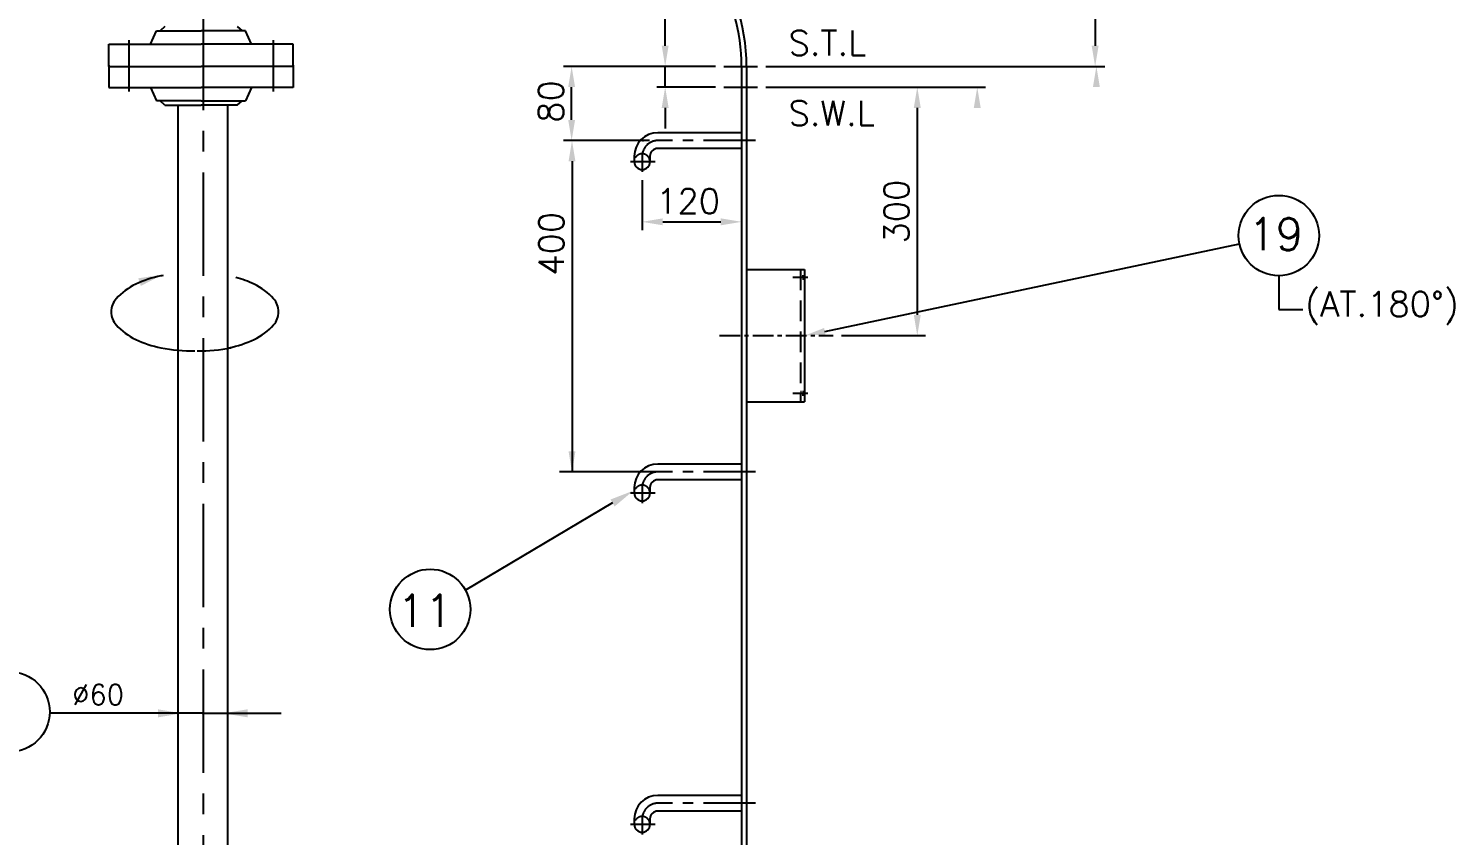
# Model space of a CAD drawing. Extents: x -31592 to 52943, y -66971 to 88202.
# Drawn here: x 1182 to 2903, y 3486 to 4461 of the extents above; entities that cross this region are included whole.
import ezdxf

# ---------------------------------------------------------------- set-up
doc = ezdxf.new("R2010")
doc.units = 0
doc.header["$LTSCALE"] = 100
doc.header["$MEASUREMENT"] = 0
for name, pattern in [('CADRA_SOLID', [0]), ('CENTER', [2, 1.25, -0.25, 0.25, -0.25]), ('CENTER2', [1.125, 0.75, -0.125, 0.125, -0.125]), ('HIDDEN', [0.375, 0.25, -0.125])]:
    doc.linetypes.add(name, pattern=pattern)
doc.layers.get('0').update_dxf_attribs({"linetype": 'CONTINUOUS'})
for name, color, linetype in [('1', 1, 'CENTER'), ('2', 2, 'HIDDEN'), ('29', 4, 'CADRA_SOLID'), ('4', 4, 'CONTINUOUS'), ('CENTER', 1, 'CENTER'), ('HIDDEN', 2, 'HIDDEN')]:
    doc.layers.add(name, color=color, linetype=linetype)
doc.styles.add('ROMANS', font='romans.shx')
doc.dimstyles.get("Standard").update_dxf_attribs({"dimscale": 10, "dimtxt": 3, "dimasz": 2.5, "dimexe": 1, "dimexo": 1, "dimgap": 1, "dimtad": 1, "dimdec": 1, "dimzin": 0, "dimdsep": 46, "dimtxsty": 'ROMANS', "dimcen": 1, "dimclrd": 256, "dimclre": 256, "dimclrt": 256, "dimadec": 0, "dimazin": 0, "dimtfac": 1, "dimtdec": 1, "dimtmove": 0, "dimatfit": 3, "dimfxl": 1, "dimtolj": 1, "dimtzin": 0, "dimlwd": -1, "dimlwe": -1, "dimarcsym": 0})

# ---------------------------------------------------------------- blocks, each defined once
blk = doc.blocks.new('*D104')
at = {"layer": '4', "linetype": 'Continuous', "transparency": 16777216}
for p, q in [((2072, 4389.9), (2264.9, 4389.9)), ((2254.9, 4364.9), (2254.9, 4114.9)), ((2163.4, 4089.9), (2264.9, 4089.9))]:
    blk.add_line(p, q, dxfattribs=at)
for points in [[(2250.7, 4364.9), (2259.1, 4364.9), (2254.9, 4389.9)], [(2250.7, 4114.9), (2259.1, 4114.9), (2254.9, 4089.9)]]:
    blk.add_solid(points, dxfattribs=at)
at = {"layer": '4', "linetype": 'Continuous', "lineweight": -2, "transparency": 16777216, "insert": (2229.9, 4239.7), "char_height": 30, "attachment_point": 5, "rotation": 90, "style": 'ROMANS'}
blk.add_mtext('\\A1;300', dxfattribs=at)

msp = doc.modelspace()

# ---------------------------------------------------------------- linework, layer by layer
at = {"lineweight": -2}
for p, q in [((1329.56, 4441.71), (1336.91, 4457.89)), ((1336.91, 4457.89), (1390.53, 4457.89)), ((1346.93, 4463.06), (1341.04, 4457.89)), ((1444.15, 4457.89), (1390.53, 4457.89)), ((1434.14, 4463.06), (1440.02, 4457.89)), ((1451.5, 4441.71), (1444.15, 4457.89)), ((1279.14, 4441.71), (1390.53, 4441.71)), ((1279.14, 4414.89), (1279.14, 4441.71)), ((1501.92, 4441.71), (1390.53, 4441.71)), ((1501.92, 4414.89), (1501.92, 4441.71)), ((1279.14, 4416.32), (1279.14, 4389.5)), ((1279.14, 4414.89), (1390.53, 4414.89)), ((1501.92, 4414.89), (1390.53, 4414.89)), ((1501.92, 4416.32), (1501.92, 4389.5)), ((1279.14, 4389.5), (1390.53, 4389.5)), ((1329.56, 4389.5), (1336.91, 4373.32)), ((1501.92, 4389.5), (1390.53, 4389.5)), ((1451.5, 4389.5), (1444.15, 4373.32)), ((1390.53, 4373.32), (1336.91, 4373.32)), ((1346.93, 4368.15), (1341.04, 4373.32)), ((1390.53, 4373.32), (1444.15, 4373.32)), ((1434.14, 4368.15), (1440.02, 4373.32)), ((1362.57, 4368.15), (1362.57, 3167.48)), ((1422.57, 4368.15), (1422.57, 3167.48)), ((2042.82, 4334.89), (1941.82, 4334.89)), ((2042.82, 4315.89), (1941.82, 4315.89)), ((2042.82, 3934.89), (1941.82, 3934.89)), ((2042.82, 3915.89), (1941.82, 3915.89)), ((2042.82, 3534.89), (1941.82, 3534.89)), ((2042.82, 3515.89), (1941.82, 3515.89))]:
    msp.add_line(p, q, dxfattribs=at)
at = {"color": 2, "lineweight": -2}
for p, q in [((2021.49, 4414.89), (2062.04, 4414.89)), ((2021.49, 4389.89), (2062.04, 4389.89))]:
    msp.add_line(p, q, dxfattribs=at)
at = {"color": 7, "lineweight": -2}
for p, q in [((2042.82, 4414.93), (2042.82, 1316.86)), ((2048.82, 4414.93), (2048.82, 1316.86)), ((1913.32, 4306.39), (1913.32, 4299.89)), ((1932.32, 4306.39), (1932.32, 4299.89)), ((1913.32, 3906.39), (1913.32, 3899.89)), ((1932.32, 3906.39), (1932.32, 3899.89)), ((1913.32, 3506.39), (1913.32, 3499.89)), ((1932.32, 3506.39), (1932.32, 3499.89))]:
    msp.add_line(p, q, dxfattribs=at)
at = {"linetype": 'Continuous', "lineweight": -2}
for p, q in [((2048.82, 4169.89), (2118.82, 4169.89)), ((2118.82, 4169.89), (2118.82, 4009.89)), ((2048.82, 4009.89), (2118.82, 4009.89))]:
    msp.add_line(p, q, dxfattribs=at)
at = {"color": 4, "linetype": 'ByBlock', "lineweight": -2}
for q in [(1207.9, 3633.95), (1487.36, 3633.95)]:
    msp.add_line((1391.76, 3633.95), q, dxfattribs=at)
at = {"color": 7, "lineweight": -2}
for radius, end in [(224.51, 62.79018), (230.51, 37.57869)]:
    msp.add_arc((1818.31, 4414.93), radius, 0, end, dxfattribs=at)
at = {"lineweight": -2}
for centre, radius, start, end in [((1941.82, 4306.39), 28.5, 90, 180), ((1923.82, 4324.39), 1, 90, 180), ((1941.82, 4306.39), 9.5, 90, 180), ((1922.82, 4299.89), 9.5, 180, 0), ((1941.82, 3906.39), 28.5, 90, 180), ((1941.82, 3906.39), 9.5, 90, 180), ((1922.82, 3899.89), 9.5, 180, 0), ((1941.82, 3506.39), 28.5, 90, 180), ((1941.82, 3506.39), 9.5, 90, 180), ((1922.82, 3499.89), 9.5, 180, 0)]:
    msp.add_arc(centre, radius, start, end, dxfattribs=at)
at = {"color": 4, "linetype": 'ByBlock', "lineweight": -2}
for points in [[(1338.43, 3638.81), (1338.43, 3629.1), (1367.57, 3633.95)], [(1446.7, 3638.81), (1446.7, 3629.1), (1417.57, 3633.95)]]:
    msp.add_solid(points, dxfattribs=at)
at = {"layer": '1', "lineweight": -2}
for p, q in [((1303.32, 4446.58), (1303.32, 4384.61)), ((1477.74, 4446.58), (1477.74, 4384.61))]:
    msp.add_line(p, q, dxfattribs=at)
at = {"layer": '1', "color": 1, "lineweight": -2, "ltscale": 0.5}
for p, q in [((2059.55, 4325.39), (1941.82, 4325.39)), ((1922.82, 4306.39), (1922.82, 4287.51)), ((1938.57, 4299.89), (1908.82, 4299.89)), ((2059.55, 3925.39), (1941.82, 3925.39)), ((1922.82, 3906.39), (1922.82, 3887.51)), ((1938.57, 3899.89), (1908.82, 3899.89)), ((2059.55, 3525.39), (1941.82, 3525.39)), ((1938.57, 3499.89), (1908.82, 3499.89)), ((1922.82, 3506.39), (1922.82, 3487.51))]:
    msp.add_line(p, q, dxfattribs=at)
at = {"layer": '1', "linetype": 'CENTER', "lineweight": -2, "ltscale": 0.2}
msp.add_line((2016.29, 4089.89), (2153.35, 4089.89), dxfattribs=at)
at = {"layer": '1', "color": 1, "lineweight": -2, "ltscale": 0.5}
for centre in [(1941.82, 4306.39), (1941.82, 3906.39), (1941.82, 3506.39)]:
    msp.add_arc(centre, 19, 90, 180, dxfattribs=at)
at = {"layer": '2', "linetype": 'HIDDEN', "lineweight": -2}
msp.add_line((2113.82, 4169.89), (2113.82, 4009.89), dxfattribs=at)
at = {"layer": '29', "lineweight": -2}
for p, q in [((2469.54, 4714.89), (2469.54, 4439.89)), ((1950.65, 4439.89), (1950.65, 4554.89)), ((2011.49, 4414.89), (1827.78, 4414.89)), ((2011.49, 4414.89), (1940.65, 4414.89)), ((1950.65, 4389.89), (1950.65, 4414.89)), ((2072.04, 4414.89), (2479.54, 4414.89)), ((2072.04, 4414.89), (2481.06, 4414.89)), ((1837.78, 4350.39), (1837.78, 4389.89)), ((2011.49, 4389.89), (1940.65, 4389.89)), ((2072.04, 4389.89), (2337.29, 4389.89)), ((1950.65, 4364.89), (1950.65, 4339.89)), ((1931.82, 4325.39), (1827.78, 4325.39)), ((1931.82, 4325.39), (1828.22, 4325.39)), ((1838.22, 4300.39), (1838.22, 3925.39)), ((1922.82, 4277.51), (1922.82, 4217.29)), ((2042.82, 4277.51), (2042.82, 4217.29)), ((1947.82, 4227.29), (2017.82, 4227.29)), ((1941.82, 3925.39), (1823.03, 3925.39))]:
    msp.add_line(p, q, dxfattribs=at)
for points in [[(1946.48, 4439.89), (1954.82, 4439.89), (1950.65, 4414.89)], [(2465.37, 4439.89), (2473.71, 4439.89), (2469.54, 4414.89)], [(1833.62, 4389.89), (1841.95, 4389.89), (1837.78, 4414.89)], [(2466.89, 4389.89), (2475.22, 4389.89), (2471.06, 4414.89)], [(1946.48, 4364.89), (1954.82, 4364.89), (1950.65, 4389.89)], [(2323.12, 4364.89), (2331.46, 4364.89), (2327.29, 4389.89)], [(1833.62, 4350.39), (1841.95, 4350.39), (1837.78, 4325.39)], [(1834.05, 4300.39), (1842.39, 4300.39), (1838.22, 4325.39)], [(1947.82, 4231.46), (1947.82, 4223.12), (1922.82, 4227.29)], [(2017.82, 4231.46), (2017.82, 4223.12), (2042.82, 4227.29)], [(1834.05, 3950.39), (1842.39, 3950.39), (1838.22, 3925.39)]]:
    msp.add_solid(points, dxfattribs=at)
at = {"layer": '4', "color": 7, "lineweight": -2}
for p in [(1346.93, 4368.15), (1434.14, 4368.15)]:
    msp.add_line(p, (1390.53, 4368.15), dxfattribs=at)
at = {"layer": '4', "color": 1, "linetype": 'CENTER2', "lineweight": -2, "ltscale": 20}
for p, q in [((2122.81, 4159.89), (2104.81, 4159.89)), ((2122.81, 4019.89), (2104.81, 4019.89))]:
    msp.add_line(p, q, dxfattribs=at)
at = {"layer": '4', "linetype": 'Continuous', "lineweight": -2}
for p, q in [((2691.19, 4162.13), (2691.19, 4121.31)), ((2691.19, 4121.31), (2720.34, 4121.31))]:
    msp.add_line(p, q, dxfattribs=at)
at = {"layer": '4', "lineweight": -2}
msp.add_line((1887.21, 3887.91), (1709.67, 3782.77), dxfattribs=at)
at = {"layer": '4', "linetype": 'Continuous', "lineweight": -2}
msp.add_lwpolyline([(2143.28, 4095.06), (2643.67, 4200.66)], dxfattribs=at)
at = {"layer": '4', "lineweight": -2}
for centre in [(2691.19, 4210.69), (1667.1, 3759.4), (1159.37, 3635.7)]:
    msp.add_circle(centre, 48.56, dxfattribs=at)
at = {"layer": '4', "linetype": 'HIDDEN', "lineweight": -2}
for centre in [(1922.82, 4299.89), (1922.82, 3899.89), (1922.82, 3499.89)]:
    msp.add_arc(centre, 9.5, 0, 180, dxfattribs=at)
at = {"layer": '4', "lineweight": -2}
for centre, radius, start, end in [((1342.51, 4086.24), 72.64, 115.06557, 138.47074), ((1367, 4033.87), 130.45, 100.964, 115.06557), ((1383.15, 3950.51), 215.37, 100.2957, 100.964), ((1399.3, 4033.87), 130.45, 64.93443, 75.2291), ((1423.79, 4086.24), 72.64, 41.52926, 64.93443), ((1305.93, 4118.64), 23.78, 138.47074, 180), ((1460.37, 4118.64), 23.78, 0, 41.52926), ((1305.93, 4118.64), 23.78, 180, 221.52926), ((1460.37, 4118.64), 23.78, 318.47074, 0), ((1342.51, 4151.04), 72.64, 221.52926, 244.93443), ((1423.79, 4151.04), 72.64, 295.06557, 318.47074), ((1367, 4203.41), 130.45, 244.93443, 259.036), ((1399.3, 4203.41), 130.45, 280.964, 295.06557), ((1383.15, 4286.77), 215.37, 259.036, 270), ((1385.85, 4286.77), 215.37, 270, 280.964)]:
    msp.add_arc(centre, radius, start, end, dxfattribs=at)
for points in [[(1314.86, 4159.1), (1317.89, 4149.87), (1344.06, 4163.57)], [(1884.73, 3892.08), (1889.68, 3883.73), (1912.28, 3902.75)]]:
    msp.add_solid(points, dxfattribs=at)
at = {"layer": '4', "linetype": 'Continuous', "lineweight": -2}
msp.add_solid([(2144.14, 4090.98), (2118.82, 4089.89), (2142.42, 4099.13)], dxfattribs=at)
at = {"layer": 'CENTER', "lineweight": -2}
msp.add_line((1393.28, 5487.02), (1393.28, 923.75), dxfattribs=at)
at = {"layer": 'HIDDEN', "linetype": 'HIDDEN', "lineweight": -2, "ltscale": 0.1}
for p, q in [((2118.4, 4161.89), (2113.02, 4161.89)), ((2118.4, 4161.49), (2113.02, 4161.49)), ((2118.82, 4158.29), (2113.82, 4158.29)), ((2118.82, 4157.89), (2113.82, 4157.89)), ((2118.4, 4018.29), (2113.02, 4018.29)), ((2118.4, 4017.89), (2113.02, 4017.89)), ((2118.82, 4021.89), (2113.82, 4021.89)), ((2118.82, 4021.49), (2113.82, 4021.49))]:
    msp.add_line(p, q, dxfattribs=at)

# ---------------------------------------------------------------- texts
at = {"layer": '1', "color": 4, "lineweight": -2, "style": 'ROMANS'}
for s, p in [('S.T.L', (2099.56, 4428.28)), ('S.W.L', (2099.56, 4343.47))]:
    msp.add_text(s, height=30, dxfattribs=at).set_placement(p)
at = {"layer": '29', "lineweight": -2, "char_height": 30, "attachment_point": 5, "rotation": 90, "style": 'ROMANS'}
for s, insert in [('\\A1;80', (1812.78, 4372.55)), ('400', (1813.22, 4200.74))]:
    msp.add_mtext(s, dxfattribs=dict(at, insert=insert))
at = {"layer": '29', "lineweight": -2, "insert": (1978.35, 4252.29), "char_height": 30, "attachment_point": 5, "style": 'ROMANS'}
msp.add_mtext('\\A1;120', dxfattribs=at)
at = {"layer": '4', "color": 7, "lineweight": -2, "style": 'ROMANS'}
for s, p in [('19', (2654.14, 4192.92)), ('11', (1627.41, 3738.51))]:
    msp.add_text(s, height=38.85, dxfattribs=at).set_placement(p)
at = {"layer": '4', "lineweight": -2, "style": 'ROMANS'}
for s, height, p in [('(AT.180%%D)', 30, (2723.19, 4113.13)), ('%%c60', 24.281, (1235.14, 3644.37))]:
    msp.add_text(s, height=height, dxfattribs=at).set_placement(p)

# ---------------------------------------------------------------- dimensions: what is measured, and where the dimension line sits
at = {"layer": '4', "linetype": 'Continuous', "lineweight": -2}
dim = msp.add_linear_dim(base=(2254.9, 4089.89), p1=(2062.04, 4389.89), p2=(2153.35, 4089.89), angle=90, text='300', dimstyle='Standard', dxfattribs=at)
dim.commit()
dim.dimension.update_dxf_attribs({"geometry": '*D104', "text_midpoint": (2254.9, 4239.68), "dimtype": 160})

doc.saveas('drawing.dxf')
